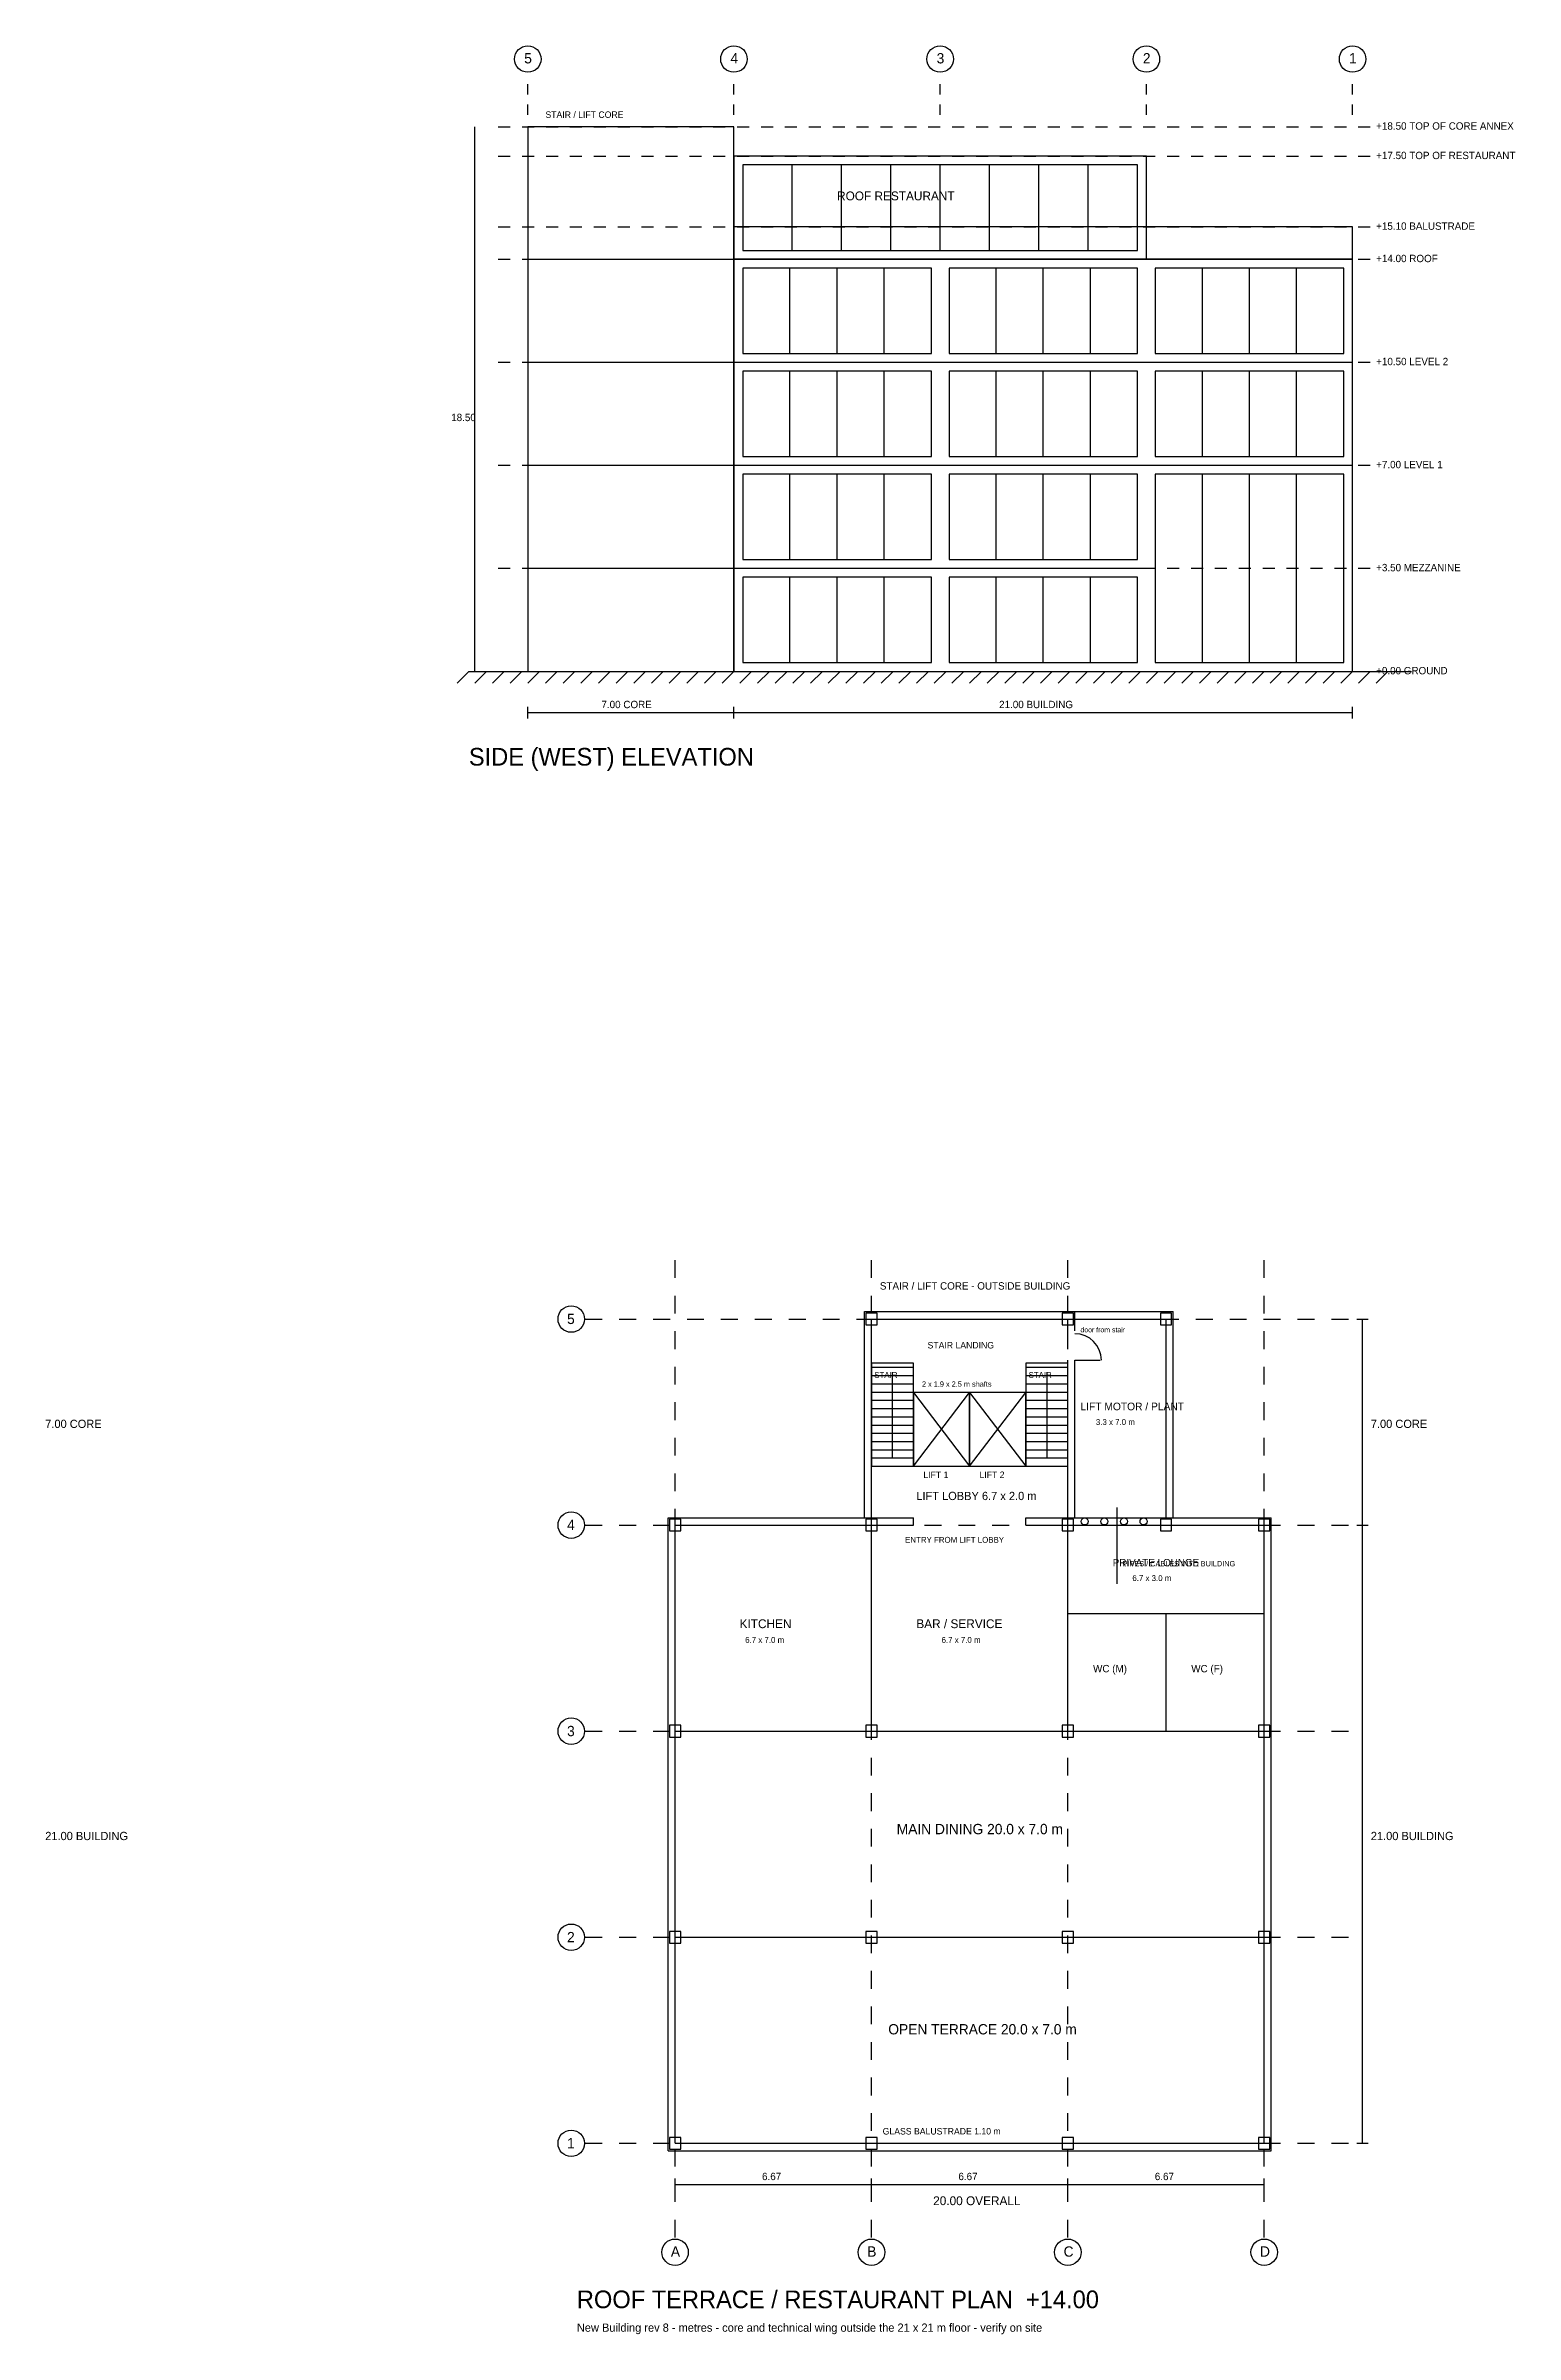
# Model space of a CAD drawing. Header units: metres. Extents: x -4 to 467, y -58 to 89.
# Drawn here: x 113.6 to 163.5, y -6.5 to 71.2 of the extents above; entities that cross this region are included whole.
import ezdxf

# ---------------------------------------------------------------- set-up
doc = ezdxf.new("R2010")
doc.units = ezdxf.units.M
for name, color, linetype in [('BEYOND', 8, 'CONTINUOUS'), ('COLUMNS', 7, 'CONTINUOUS'), ('CORE', 1, 'CONTINUOUS'), ('DIMS', 3, 'CONTINUOUS'), ('DOORS', 4, 'CONTINUOUS'), ('FURNITURE', 5, 'CONTINUOUS'), ('GLAZING', 4, 'CONTINUOUS'), ('GRID', 8, 'CONTINUOUS'), ('GROUND', 8, 'CONTINUOUS'), ('OUTLINE', 7, 'CONTINUOUS'), ('SERVICES', 6, 'CONTINUOUS'), ('SLAB', 7, 'CONTINUOUS'), ('TEXT', 7, 'CONTINUOUS'), ('TITLE', 2, 'CONTINUOUS'), ('WALLS', 7, 'CONTINUOUS')]:
    doc.layers.add(name, color=color, linetype=linetype)

msp = doc.modelspace()

# ---------------------------------------------------------------- linework, layer by layer
at = {"layer": 'BEYOND'}
for p, q in [((151, 67.5), (137, 67.5)), ((137, 67.5), (137, 64)), ((151, 64), (151, 67.5)), ((137, 64), (151, 64))]:
    msp.add_line(p, q, dxfattribs=at)
at = {"layer": 'COLUMNS'}
for p, q in [((141.8571, 28.2), (141.4762, 28.2)), ((141.4762, 28.2), (141.4762, 27.8)), ((141.8571, 27.8), (141.8571, 28.2)), ((148.5238, 28.2), (148.1429, 28.2)), ((148.1429, 28.2), (148.1429, 27.8)), ((148.5238, 27.8), (148.5238, 28.2)), ((151.8571, 28.2), (151.4762, 28.2)), ((151.4762, 28.2), (151.4762, 27.8)), ((151.8571, 27.8), (151.8571, 28.2)), ((141.4762, 27.8), (141.8571, 27.8)), ((148.1429, 27.8), (148.5238, 27.8)), ((151.4762, 27.8), (151.8571, 27.8)), ((135.1905, 21.2), (134.8095, 21.2)), ((134.8095, 21.2), (134.8095, 20.8)), ((135.1905, 20.8), (135.1905, 21.2)), ((141.8571, 21.2), (141.4762, 21.2)), ((141.4762, 21.2), (141.4762, 20.8)), ((141.8571, 20.8), (141.8571, 21.2)), ((148.5238, 21.2), (148.1429, 21.2)), ((148.1429, 21.2), (148.1429, 20.8)), ((148.5238, 20.8), (148.5238, 21.2)), ((151.8571, 21.2), (151.4762, 21.2)), ((151.4762, 21.2), (151.4762, 20.8)), ((151.8571, 20.8), (151.8571, 21.2)), ((155.1905, 21.2), (154.8095, 21.2)), ((154.8095, 21.2), (154.8095, 20.8)), ((155.1905, 20.8), (155.1905, 21.2)), ((134.8095, 20.8), (135.1905, 20.8)), ((141.4762, 20.8), (141.8571, 20.8)), ((148.1429, 20.8), (148.5238, 20.8)), ((151.4762, 20.8), (151.8571, 20.8)), ((154.8095, 20.8), (155.1905, 20.8)), ((135.1905, 14.2), (134.8095, 14.2)), ((134.8095, 14.2), (134.8095, 13.8)), ((135.1905, 13.8), (135.1905, 14.2)), ((141.8571, 14.2), (141.4762, 14.2)), ((141.4762, 14.2), (141.4762, 13.8)), ((141.8571, 13.8), (141.8571, 14.2)), ((148.5238, 14.2), (148.1429, 14.2)), ((148.1429, 14.2), (148.1429, 13.8)), ((148.5238, 13.8), (148.5238, 14.2)), ((155.1905, 14.2), (154.8095, 14.2)), ((154.8095, 14.2), (154.8095, 13.8)), ((155.1905, 13.8), (155.1905, 14.2)), ((134.8095, 13.8), (135.1905, 13.8)), ((141.4762, 13.8), (141.8571, 13.8)), ((148.1429, 13.8), (148.5238, 13.8)), ((154.8095, 13.8), (155.1905, 13.8)), ((135.1905, 7.2), (134.8095, 7.2)), ((134.8095, 7.2), (134.8095, 6.8)), ((135.1905, 6.8), (135.1905, 7.2)), ((141.8571, 7.2), (141.4762, 7.2)), ((141.4762, 7.2), (141.4762, 6.8)), ((141.8571, 6.8), (141.8571, 7.2)), ((148.5238, 7.2), (148.1429, 7.2)), ((148.1429, 7.2), (148.1429, 6.8)), ((148.5238, 6.8), (148.5238, 7.2)), ((155.1905, 7.2), (154.8095, 7.2)), ((154.8095, 7.2), (154.8095, 6.8)), ((155.1905, 6.8), (155.1905, 7.2)), ((134.8095, 6.8), (135.1905, 6.8)), ((141.4762, 6.8), (141.8571, 6.8)), ((148.1429, 6.8), (148.5238, 6.8)), ((154.8095, 6.8), (155.1905, 6.8)), ((135.1905, 0.2), (134.8095, 0.2)), ((134.8095, 0.2), (134.8095, -0.2)), ((135.1905, -0.2), (135.1905, 0.2)), ((141.8571, 0.2), (141.4762, 0.2)), ((141.4762, 0.2), (141.4762, -0.2)), ((141.8571, -0.2), (141.8571, 0.2)), ((148.5238, 0.2), (148.1429, 0.2)), ((148.1429, 0.2), (148.1429, -0.2)), ((148.5238, -0.2), (148.5238, 0.2)), ((155.1905, 0.2), (154.8095, 0.2)), ((154.8095, 0.2), (154.8095, -0.2)), ((155.1905, -0.2), (155.1905, 0.2)), ((134.8095, -0.2), (135.1905, -0.2)), ((141.4762, -0.2), (141.8571, -0.2)), ((148.1429, -0.2), (148.5238, -0.2)), ((154.8095, -0.2), (155.1905, -0.2))]:
    msp.add_line(p, q, dxfattribs=at)
at = {"layer": 'CORE'}
for p, q in [((137, 68.5), (130, 68.5)), ((130, 68.5), (130, 50)), ((137, 50), (137, 68.5)), ((130, 64), (137, 64)), ((130, 60.5), (137, 60.5)), ((130, 57), (137, 57)), ((130, 53.5), (137, 53.5)), ((130, 50), (137, 50)), ((141.4286, 21.25), (141.4286, 28.25)), ((141.4286, 28.25), (148.5714, 28.25)), ((141.6667, 21.25), (141.6667, 28)), ((141.6667, 28), (148.3333, 28)), ((148.3333, 27.6), (148.3333, 28)), ((148.3333, 28), (151.6667, 28)), ((148.5714, 27.6), (148.5714, 28.25)), ((148.5714, 28.25), (151.9048, 28.25)), ((151.6667, 21.25), (151.6667, 28)), ((151.9048, 21.25), (151.9048, 28.25)), ((143.0952, 26.5), (141.6667, 26.5)), ((141.6667, 26.5), (141.6667, 23)), ((143.0952, 23), (143.0952, 26.5)), ((148.3333, 26.5), (146.9048, 26.5)), ((146.9048, 26.5), (146.9048, 23)), ((148.3333, 21.25), (148.3333, 26.6)), ((148.3333, 23), (148.3333, 26.5)), ((148.5714, 21.25), (148.5714, 26.6)), ((141.6667, 26.36), (143.0952, 26.36)), ((141.6667, 26.08), (143.0952, 26.08)), ((141.6667, 25.8), (143.0952, 25.8)), ((142.381, 23.3), (142.381, 26.2)), ((146.9048, 26.36), (148.3333, 26.36)), ((146.9048, 26.08), (148.3333, 26.08)), ((146.9048, 25.8), (148.3333, 25.8)), ((147.619, 26.2), (147.619, 23.3)), ((141.6667, 25.52), (143.0952, 25.52)), ((141.6667, 25.24), (143.0952, 25.24)), ((141.6667, 24.96), (143.0952, 24.96)), ((145, 25.5), (143.0952, 25.5)), ((143.0952, 25.5), (143.0952, 23)), ((143.0952, 23), (145, 25.5)), ((143.0952, 25.5), (145, 23)), ((145, 23), (145, 25.5)), ((146.9048, 25.5), (145, 25.5)), ((145, 25.5), (145, 23)), ((145, 23), (146.9048, 25.5)), ((145, 25.5), (146.9048, 23)), ((146.9048, 25.52), (148.3333, 25.52)), ((146.9048, 23), (146.9048, 25.5)), ((146.9048, 25.24), (148.3333, 25.24)), ((146.9048, 24.96), (148.3333, 24.96)), ((141.6667, 24.68), (143.0952, 24.68)), ((141.6667, 24.4), (143.0952, 24.4)), ((141.6667, 24.12), (143.0952, 24.12)), ((146.9048, 24.68), (148.3333, 24.68)), ((146.9048, 24.4), (148.3333, 24.4)), ((146.9048, 24.12), (148.3333, 24.12)), ((141.6667, 23.84), (143.0952, 23.84)), ((141.6667, 23.56), (143.0952, 23.56)), ((146.9048, 23.84), (148.3333, 23.84)), ((146.9048, 23.56), (148.3333, 23.56)), ((141.6667, 23.28), (143.0952, 23.28)), ((141.6667, 23), (143.0952, 23)), ((141.6667, 23), (143.0952, 23)), ((143.0952, 23), (145, 23)), ((145, 23), (146.9048, 23)), ((146.9048, 23.28), (148.3333, 23.28)), ((146.9048, 23), (148.3333, 23)), ((146.9048, 23), (148.3333, 23))]:
    msp.add_line(p, q, dxfattribs=at)
at = {"layer": 'DIMS'}
for p, q in [((128.2, 50), (128.2, 68.5)), ((129, 68.5), (129.4055, 68.5)), ((129.811, 68.5), (130.2164, 68.5)), ((130.6219, 68.5), (131.0274, 68.5)), ((131.4329, 68.5), (131.8384, 68.5)), ((132.2438, 68.5), (132.6493, 68.5)), ((133.0548, 68.5), (133.4603, 68.5)), ((133.8658, 68.5), (134.2712, 68.5)), ((134.6767, 68.5), (135.0822, 68.5)), ((135.4877, 68.5), (135.8932, 68.5)), ((136.2986, 68.5), (136.7041, 68.5)), ((137.1096, 68.5), (137.5151, 68.5)), ((137.9205, 68.5), (138.326, 68.5)), ((138.7315, 68.5), (139.137, 68.5)), ((139.5425, 68.5), (139.9479, 68.5)), ((140.3534, 68.5), (140.7589, 68.5)), ((141.1644, 68.5), (141.5699, 68.5)), ((141.9753, 68.5), (142.3808, 68.5)), ((142.7863, 68.5), (143.1918, 68.5)), ((143.5973, 68.5), (144.0027, 68.5)), ((144.4082, 68.5), (144.8137, 68.5)), ((145.2192, 68.5), (145.6247, 68.5)), ((146.0301, 68.5), (146.4356, 68.5)), ((146.8411, 68.5), (147.2466, 68.5)), ((147.6521, 68.5), (148.0575, 68.5)), ((148.463, 68.5), (148.8685, 68.5)), ((149.274, 68.5), (149.6795, 68.5)), ((150.0849, 68.5), (150.4904, 68.5)), ((150.8959, 68.5), (151.3014, 68.5)), ((151.7068, 68.5), (152.1123, 68.5)), ((152.5178, 68.5), (152.9233, 68.5)), ((153.3288, 68.5), (153.7342, 68.5)), ((154.1397, 68.5), (154.5452, 68.5)), ((154.9507, 68.5), (155.3562, 68.5)), ((155.7616, 68.5), (156.1671, 68.5)), ((156.5726, 68.5), (156.9781, 68.5)), ((157.3836, 68.5), (157.789, 68.5)), ((158.1945, 68.5), (158.6, 68.5)), ((129, 67.5), (129.4055, 67.5)), ((129.811, 67.5), (130.2164, 67.5)), ((130.6219, 67.5), (131.0274, 67.5)), ((131.4329, 67.5), (131.8384, 67.5)), ((132.2438, 67.5), (132.6493, 67.5)), ((133.0548, 67.5), (133.4603, 67.5)), ((133.8658, 67.5), (134.2712, 67.5)), ((134.6767, 67.5), (135.0822, 67.5)), ((135.4877, 67.5), (135.8932, 67.5)), ((136.2986, 67.5), (136.7041, 67.5)), ((137.1096, 67.5), (137.5151, 67.5)), ((137.9205, 67.5), (138.326, 67.5)), ((138.7315, 67.5), (139.137, 67.5)), ((139.5425, 67.5), (139.9479, 67.5)), ((140.3534, 67.5), (140.7589, 67.5)), ((141.1644, 67.5), (141.5699, 67.5)), ((141.9753, 67.5), (142.3808, 67.5)), ((142.7863, 67.5), (143.1918, 67.5)), ((143.5973, 67.5), (144.0027, 67.5)), ((144.4082, 67.5), (144.8137, 67.5)), ((145.2192, 67.5), (145.6247, 67.5)), ((146.0301, 67.5), (146.4356, 67.5)), ((146.8411, 67.5), (147.2466, 67.5)), ((147.6521, 67.5), (148.0575, 67.5)), ((148.463, 67.5), (148.8685, 67.5)), ((149.274, 67.5), (149.6795, 67.5)), ((150.0849, 67.5), (150.4904, 67.5)), ((150.8959, 67.5), (151.3014, 67.5)), ((151.7068, 67.5), (152.1123, 67.5)), ((152.5178, 67.5), (152.9233, 67.5)), ((153.3288, 67.5), (153.7342, 67.5)), ((154.1397, 67.5), (154.5452, 67.5)), ((154.9507, 67.5), (155.3562, 67.5)), ((155.7616, 67.5), (156.1671, 67.5)), ((156.5726, 67.5), (156.9781, 67.5)), ((157.3836, 67.5), (157.789, 67.5)), ((158.1945, 67.5), (158.6, 67.5)), ((129, 65.1), (129.4055, 65.1)), ((129.811, 65.1), (130.2164, 65.1)), ((130.6219, 65.1), (131.0274, 65.1)), ((131.4329, 65.1), (131.8384, 65.1)), ((132.2438, 65.1), (132.6493, 65.1)), ((133.0548, 65.1), (133.4603, 65.1)), ((133.8658, 65.1), (134.2712, 65.1)), ((134.6767, 65.1), (135.0822, 65.1)), ((135.4877, 65.1), (135.8932, 65.1)), ((136.2986, 65.1), (136.7041, 65.1)), ((137.1096, 65.1), (137.5151, 65.1)), ((137.9205, 65.1), (138.326, 65.1)), ((138.7315, 65.1), (139.137, 65.1)), ((139.5425, 65.1), (139.9479, 65.1)), ((140.3534, 65.1), (140.7589, 65.1)), ((141.1644, 65.1), (141.5699, 65.1)), ((141.9753, 65.1), (142.3808, 65.1)), ((142.7863, 65.1), (143.1918, 65.1)), ((143.5973, 65.1), (144.0027, 65.1)), ((144.4082, 65.1), (144.8137, 65.1)), ((145.2192, 65.1), (145.6247, 65.1)), ((146.0301, 65.1), (146.4356, 65.1)), ((146.8411, 65.1), (147.2466, 65.1)), ((147.6521, 65.1), (148.0575, 65.1)), ((148.463, 65.1), (148.8685, 65.1)), ((149.274, 65.1), (149.6795, 65.1)), ((150.0849, 65.1), (150.4904, 65.1)), ((150.8959, 65.1), (151.3014, 65.1)), ((151.7068, 65.1), (152.1123, 65.1)), ((152.5178, 65.1), (152.9233, 65.1)), ((153.3288, 65.1), (153.7342, 65.1)), ((154.1397, 65.1), (154.5452, 65.1)), ((154.9507, 65.1), (155.3562, 65.1)), ((155.7616, 65.1), (156.1671, 65.1)), ((156.5726, 65.1), (156.9781, 65.1)), ((157.3836, 65.1), (157.789, 65.1)), ((158.1945, 65.1), (158.6, 65.1)), ((129, 64), (129.4055, 64)), ((129.811, 64), (130.2164, 64)), ((130.6219, 64), (131.0274, 64)), ((131.4329, 64), (131.8384, 64)), ((132.2438, 64), (132.6493, 64)), ((133.0548, 64), (133.4603, 64)), ((133.8658, 64), (134.2712, 64)), ((134.6767, 64), (135.0822, 64)), ((135.4877, 64), (135.8932, 64)), ((136.2986, 64), (136.7041, 64)), ((137.1096, 64), (137.5151, 64)), ((137.9205, 64), (138.326, 64)), ((138.7315, 64), (139.137, 64)), ((139.5425, 64), (139.9479, 64)), ((140.3534, 64), (140.7589, 64)), ((141.1644, 64), (141.5699, 64)), ((141.9753, 64), (142.3808, 64)), ((142.7863, 64), (143.1918, 64)), ((143.5973, 64), (144.0027, 64)), ((144.4082, 64), (144.8137, 64)), ((145.2192, 64), (145.6247, 64)), ((146.0301, 64), (146.4356, 64)), ((146.8411, 64), (147.2466, 64)), ((147.6521, 64), (148.0575, 64)), ((148.463, 64), (148.8685, 64)), ((149.274, 64), (149.6795, 64)), ((150.0849, 64), (150.4904, 64)), ((150.8959, 64), (151.3014, 64)), ((151.7068, 64), (152.1123, 64)), ((152.5178, 64), (152.9233, 64)), ((153.3288, 64), (153.7342, 64)), ((154.1397, 64), (154.5452, 64)), ((154.9507, 64), (155.3562, 64)), ((155.7616, 64), (156.1671, 64)), ((156.5726, 64), (156.9781, 64)), ((157.3836, 64), (157.789, 64)), ((158.1945, 64), (158.6, 64)), ((129, 60.5), (129.4055, 60.5)), ((129.811, 60.5), (130.2164, 60.5)), ((130.6219, 60.5), (131.0274, 60.5)), ((131.4329, 60.5), (131.8384, 60.5)), ((132.2438, 60.5), (132.6493, 60.5)), ((133.0548, 60.5), (133.4603, 60.5)), ((133.8658, 60.5), (134.2712, 60.5)), ((134.6767, 60.5), (135.0822, 60.5)), ((135.4877, 60.5), (135.8932, 60.5)), ((136.2986, 60.5), (136.7041, 60.5)), ((137.1096, 60.5), (137.5151, 60.5)), ((137.9205, 60.5), (138.326, 60.5)), ((138.7315, 60.5), (139.137, 60.5)), ((139.5425, 60.5), (139.9479, 60.5)), ((140.3534, 60.5), (140.7589, 60.5)), ((141.1644, 60.5), (141.5699, 60.5)), ((141.9753, 60.5), (142.3808, 60.5)), ((142.7863, 60.5), (143.1918, 60.5)), ((143.5973, 60.5), (144.0027, 60.5)), ((144.4082, 60.5), (144.8137, 60.5)), ((145.2192, 60.5), (145.6247, 60.5)), ((146.0301, 60.5), (146.4356, 60.5)), ((146.8411, 60.5), (147.2466, 60.5)), ((147.6521, 60.5), (148.0575, 60.5)), ((148.463, 60.5), (148.8685, 60.5)), ((149.274, 60.5), (149.6795, 60.5)), ((150.0849, 60.5), (150.4904, 60.5)), ((150.8959, 60.5), (151.3014, 60.5)), ((151.7068, 60.5), (152.1123, 60.5)), ((152.5178, 60.5), (152.9233, 60.5)), ((153.3288, 60.5), (153.7342, 60.5)), ((154.1397, 60.5), (154.5452, 60.5)), ((154.9507, 60.5), (155.3562, 60.5)), ((155.7616, 60.5), (156.1671, 60.5)), ((156.5726, 60.5), (156.9781, 60.5)), ((157.3836, 60.5), (157.789, 60.5)), ((158.1945, 60.5), (158.6, 60.5)), ((129, 57), (129.4055, 57)), ((129.811, 57), (130.2164, 57)), ((130.6219, 57), (131.0274, 57)), ((131.4329, 57), (131.8384, 57)), ((132.2438, 57), (132.6493, 57)), ((133.0548, 57), (133.4603, 57)), ((133.8658, 57), (134.2712, 57)), ((134.6767, 57), (135.0822, 57)), ((135.4877, 57), (135.8932, 57)), ((136.2986, 57), (136.7041, 57)), ((137.1096, 57), (137.5151, 57)), ((137.9205, 57), (138.326, 57)), ((138.7315, 57), (139.137, 57)), ((139.5425, 57), (139.9479, 57)), ((140.3534, 57), (140.7589, 57)), ((141.1644, 57), (141.5699, 57)), ((141.9753, 57), (142.3808, 57)), ((142.7863, 57), (143.1918, 57)), ((143.5973, 57), (144.0027, 57)), ((144.4082, 57), (144.8137, 57)), ((145.2192, 57), (145.6247, 57)), ((146.0301, 57), (146.4356, 57)), ((146.8411, 57), (147.2466, 57)), ((147.6521, 57), (148.0575, 57)), ((148.463, 57), (148.8685, 57)), ((149.274, 57), (149.6795, 57)), ((150.0849, 57), (150.4904, 57)), ((150.8959, 57), (151.3014, 57)), ((151.7068, 57), (152.1123, 57)), ((152.5178, 57), (152.9233, 57)), ((153.3288, 57), (153.7342, 57)), ((154.1397, 57), (154.5452, 57)), ((154.9507, 57), (155.3562, 57)), ((155.7616, 57), (156.1671, 57)), ((156.5726, 57), (156.9781, 57)), ((157.3836, 57), (157.789, 57)), ((158.1945, 57), (158.6, 57)), ((129, 53.5), (129.4055, 53.5)), ((129.811, 53.5), (130.2164, 53.5)), ((130.6219, 53.5), (131.0274, 53.5)), ((131.4329, 53.5), (131.8384, 53.5)), ((132.2438, 53.5), (132.6493, 53.5)), ((133.0548, 53.5), (133.4603, 53.5)), ((133.8658, 53.5), (134.2712, 53.5)), ((134.6767, 53.5), (135.0822, 53.5)), ((135.4877, 53.5), (135.8932, 53.5)), ((136.2986, 53.5), (136.7041, 53.5)), ((137.1096, 53.5), (137.5151, 53.5)), ((137.9205, 53.5), (138.326, 53.5)), ((138.7315, 53.5), (139.137, 53.5)), ((139.5425, 53.5), (139.9479, 53.5)), ((140.3534, 53.5), (140.7589, 53.5)), ((141.1644, 53.5), (141.5699, 53.5)), ((141.9753, 53.5), (142.3808, 53.5)), ((142.7863, 53.5), (143.1918, 53.5)), ((143.5973, 53.5), (144.0027, 53.5)), ((144.4082, 53.5), (144.8137, 53.5)), ((145.2192, 53.5), (145.6247, 53.5)), ((146.0301, 53.5), (146.4356, 53.5)), ((146.8411, 53.5), (147.2466, 53.5)), ((147.6521, 53.5), (148.0575, 53.5)), ((148.463, 53.5), (148.8685, 53.5)), ((149.274, 53.5), (149.6795, 53.5)), ((150.0849, 53.5), (150.4904, 53.5)), ((150.8959, 53.5), (151.3014, 53.5)), ((151.7068, 53.5), (152.1123, 53.5)), ((152.5178, 53.5), (152.9233, 53.5)), ((153.3288, 53.5), (153.7342, 53.5)), ((154.1397, 53.5), (154.5452, 53.5)), ((154.9507, 53.5), (155.3562, 53.5)), ((155.7616, 53.5), (156.1671, 53.5)), ((156.5726, 53.5), (156.9781, 53.5)), ((157.3836, 53.5), (157.789, 53.5)), ((158.1945, 53.5), (158.6, 53.5)), ((129, 50), (129.4055, 50)), ((129.811, 50), (130.2164, 50)), ((130.6219, 50), (131.0274, 50)), ((131.4329, 50), (131.8384, 50)), ((132.2438, 50), (132.6493, 50)), ((133.0548, 50), (133.4603, 50)), ((133.8658, 50), (134.2712, 50)), ((134.6767, 50), (135.0822, 50)), ((135.4877, 50), (135.8932, 50)), ((136.2986, 50), (136.7041, 50)), ((137.1096, 50), (137.5151, 50)), ((137.9205, 50), (138.326, 50)), ((138.7315, 50), (139.137, 50)), ((139.5425, 50), (139.9479, 50)), ((140.3534, 50), (140.7589, 50)), ((141.1644, 50), (141.5699, 50)), ((141.9753, 50), (142.3808, 50)), ((142.7863, 50), (143.1918, 50)), ((143.5973, 50), (144.0027, 50)), ((144.4082, 50), (144.8137, 50)), ((145.2192, 50), (145.6247, 50)), ((146.0301, 50), (146.4356, 50)), ((146.8411, 50), (147.2466, 50)), ((147.6521, 50), (148.0575, 50)), ((148.463, 50), (148.8685, 50)), ((149.274, 50), (149.6795, 50)), ((150.0849, 50), (150.4904, 50)), ((150.8959, 50), (151.3014, 50)), ((151.7068, 50), (152.1123, 50)), ((152.5178, 50), (152.9233, 50)), ((153.3288, 50), (153.7342, 50)), ((154.1397, 50), (154.5452, 50)), ((154.9507, 50), (155.3562, 50)), ((155.7616, 50), (156.1671, 50)), ((156.5726, 50), (156.9781, 50)), ((157.3836, 50), (157.789, 50)), ((158.1945, 50), (158.6, 50)), ((130, 48.4), (130, 48.8)), ((130, 48.6), (158, 48.6)), ((137, 48.4), (137, 48.8)), ((158, 48.4), (158, 48.8)), ((158.1429, 28), (158.5238, 28)), ((158.3333, 0), (158.3333, 28)), ((158.1429, 21), (158.5238, 21)), ((158.1429, 0), (158.5238, 0)), ((135, -1.6), (135, -1.2)), ((135, -1.4), (155, -1.4)), ((141.6667, -1.6), (141.6667, -1.2)), ((148.3333, -1.6), (148.3333, -1.2)), ((155, -1.6), (155, -1.2))]:
    msp.add_line(p, q, dxfattribs=at)
at = {"layer": 'DOORS'}
msp.add_line((148.5714, 26.6), (149.4286, 26.6), dxfattribs=at)
msp.add_arc((148.5714, 26.6), 0.9, 0, 90, dxfattribs=at)
at = {"layer": 'FURNITURE'}
for p, q in [((141.6667, 14), (141.6667, 21)), ((148.3333, 14), (148.3333, 21)), ((148.3333, 18), (155, 18)), ((151.6667, 14), (151.6667, 18)), ((135, 14), (155, 14)), ((135, 7), (155, 7))]:
    msp.add_line(p, q, dxfattribs=at)
at = {"layer": 'GLAZING'}
for p, q in [((150.7, 67.2), (137.3, 67.2)), ((137.3, 67.2), (137.3, 64.3)), ((138.975, 64.3), (138.975, 67.2)), ((140.65, 64.3), (140.65, 67.2)), ((142.325, 64.3), (142.325, 67.2)), ((144, 64.3), (144, 67.2)), ((145.675, 64.3), (145.675, 67.2)), ((147.35, 64.3), (147.35, 67.2)), ((149.025, 64.3), (149.025, 67.2)), ((150.7, 64.3), (150.7, 67.2)), ((137.3, 64.3), (150.7, 64.3)), ((143.7, 63.7), (137.3, 63.7)), ((137.3, 63.7), (137.3, 60.8)), ((138.9, 60.8), (138.9, 63.7)), ((140.5, 60.8), (140.5, 63.7)), ((142.1, 60.8), (142.1, 63.7)), ((143.7, 60.8), (143.7, 63.7)), ((150.7, 63.7), (144.3, 63.7)), ((144.3, 63.7), (144.3, 60.8)), ((145.9, 60.8), (145.9, 63.7)), ((147.5, 60.8), (147.5, 63.7)), ((149.1, 60.8), (149.1, 63.7)), ((150.7, 60.8), (150.7, 63.7)), ((157.7, 63.7), (151.3, 63.7)), ((151.3, 63.7), (151.3, 60.8)), ((152.9, 60.8), (152.9, 63.7)), ((154.5, 60.8), (154.5, 63.7)), ((156.1, 60.8), (156.1, 63.7)), ((157.7, 60.8), (157.7, 63.7)), ((137.3, 60.8), (143.7, 60.8)), ((144.3, 60.8), (150.7, 60.8)), ((151.3, 60.8), (157.7, 60.8)), ((143.7, 60.2), (137.3, 60.2)), ((137.3, 60.2), (137.3, 57.3)), ((138.9, 57.3), (138.9, 60.2)), ((140.5, 57.3), (140.5, 60.2)), ((142.1, 57.3), (142.1, 60.2)), ((143.7, 57.3), (143.7, 60.2)), ((150.7, 60.2), (144.3, 60.2)), ((144.3, 60.2), (144.3, 57.3)), ((145.9, 57.3), (145.9, 60.2)), ((147.5, 57.3), (147.5, 60.2)), ((149.1, 57.3), (149.1, 60.2)), ((150.7, 57.3), (150.7, 60.2)), ((157.7, 60.2), (151.3, 60.2)), ((151.3, 60.2), (151.3, 57.3)), ((152.9, 57.3), (152.9, 60.2)), ((154.5, 57.3), (154.5, 60.2)), ((156.1, 57.3), (156.1, 60.2)), ((157.7, 57.3), (157.7, 60.2)), ((137.3, 57.3), (143.7, 57.3)), ((144.3, 57.3), (150.7, 57.3)), ((151.3, 57.3), (157.7, 57.3)), ((143.7, 56.7), (137.3, 56.7)), ((137.3, 56.7), (137.3, 53.8)), ((138.9, 53.8), (138.9, 56.7)), ((140.5, 53.8), (140.5, 56.7)), ((142.1, 53.8), (142.1, 56.7)), ((143.7, 53.8), (143.7, 56.7)), ((150.7, 56.7), (144.3, 56.7)), ((144.3, 56.7), (144.3, 53.8)), ((145.9, 53.8), (145.9, 56.7)), ((147.5, 53.8), (147.5, 56.7)), ((149.1, 53.8), (149.1, 56.7)), ((150.7, 53.8), (150.7, 56.7)), ((157.7, 56.7), (151.3, 56.7)), ((151.3, 56.7), (151.3, 50.3)), ((152.9, 50.3), (152.9, 56.7)), ((154.5, 50.3), (154.5, 56.7)), ((156.1, 50.3), (156.1, 56.7)), ((157.7, 50.3), (157.7, 56.7)), ((137.3, 53.8), (143.7, 53.8)), ((144.3, 53.8), (150.7, 53.8)), ((143.7, 53.2), (137.3, 53.2)), ((137.3, 53.2), (137.3, 50.3)), ((138.9, 50.3), (138.9, 53.2)), ((140.5, 50.3), (140.5, 53.2)), ((142.1, 50.3), (142.1, 53.2)), ((143.7, 50.3), (143.7, 53.2)), ((150.7, 53.2), (144.3, 53.2)), ((144.3, 53.2), (144.3, 50.3)), ((145.9, 50.3), (145.9, 53.2)), ((147.5, 50.3), (147.5, 53.2)), ((149.1, 50.3), (149.1, 53.2)), ((150.7, 50.3), (150.7, 53.2)), ((137.3, 50.3), (143.7, 50.3)), ((144.3, 50.3), (150.7, 50.3)), ((151.3, 50.3), (157.7, 50.3))]:
    msp.add_line(p, q, dxfattribs=at)
at = {"layer": 'GRID'}
for p, q in [((130, 69.6), (130, 69.95)), ((130, 68.9), (130, 69.25)), ((137, 69.6), (137, 69.95)), ((137, 68.9), (137, 69.25)), ((144, 69.6), (144, 69.95)), ((144, 68.9), (144, 69.25)), ((151, 69.6), (151, 69.95)), ((151, 68.9), (151, 69.25)), ((158, 69.6), (158, 69.95)), ((158, 68.9), (158, 69.25)), ((135, 29.3964), (135, 30)), ((141.6667, 29.3964), (141.6667, 30)), ((148.3333, 29.3964), (148.3333, 30)), ((155, 29.3964), (155, 30)), ((135, 28.1891), (135, 28.7927)), ((141.6667, 28.1891), (141.6667, 28.7927)), ((148.3333, 28.1891), (148.3333, 28.7927)), ((155, 28.1891), (155, 28.7927)), ((131.9524, 28), (132.528, 28)), ((133.1037, 28), (133.6794, 28)), ((134.255, 28), (134.8307, 28)), ((135.4063, 28), (135.982, 28)), ((136.5577, 28), (137.1333, 28)), ((137.709, 28), (138.2847, 28)), ((138.8603, 28), (139.436, 28)), ((140.0116, 28), (140.5873, 28)), ((141.163, 28), (141.7386, 28)), ((142.3143, 28), (142.8899, 28)), ((143.4656, 28), (144.0413, 28)), ((144.6169, 28), (145.1926, 28)), ((145.7683, 28), (146.3439, 28)), ((146.9196, 28), (147.4952, 28)), ((148.0709, 28), (148.6466, 28)), ((149.2222, 28), (149.7979, 28)), ((150.3735, 28), (150.9492, 28)), ((151.5249, 28), (152.1005, 28)), ((152.6762, 28), (153.2519, 28)), ((153.8275, 28), (154.4032, 28)), ((154.9788, 28), (155.5545, 28)), ((156.1302, 28), (156.7058, 28)), ((157.2815, 28), (157.8571, 28)), ((135, 26.9818), (135, 27.5855)), ((141.6667, 26.9818), (141.6667, 27.5855)), ((148.3333, 26.9818), (148.3333, 27.5855)), ((155, 26.9818), (155, 27.5855)), ((135, 25.7745), (135, 26.3782)), ((141.6667, 25.7745), (141.6667, 26.3782)), ((148.3333, 25.7745), (148.3333, 26.3782)), ((155, 25.7745), (155, 26.3782)), ((135, 24.5673), (135, 25.1709)), ((141.6667, 24.5673), (141.6667, 25.1709)), ((148.3333, 24.5673), (148.3333, 25.1709)), ((155, 24.5673), (155, 25.1709)), ((135, 23.36), (135, 23.9636)), ((141.6667, 23.36), (141.6667, 23.9636)), ((148.3333, 23.36), (148.3333, 23.9636)), ((155, 23.36), (155, 23.9636)), ((135, 22.1527), (135, 22.7564)), ((141.6667, 22.1527), (141.6667, 22.7564)), ((148.3333, 22.1527), (148.3333, 22.7564)), ((155, 22.1527), (155, 22.7564)), ((131.9524, 21), (132.528, 21)), ((133.1037, 21), (133.6794, 21)), ((134.255, 21), (134.8307, 21)), ((135, 20.9455), (135, 21.5491)), ((135.4063, 21), (135.982, 21)), ((136.5577, 21), (137.1333, 21)), ((137.709, 21), (138.2847, 21)), ((138.8603, 21), (139.436, 21)), ((140.0116, 21), (140.5873, 21)), ((141.163, 21), (141.7386, 21)), ((141.6667, 20.9455), (141.6667, 21.5491)), ((142.3143, 21), (142.8899, 21)), ((143.4656, 21), (144.0413, 21)), ((144.6169, 21), (145.1926, 21)), ((145.7683, 21), (146.3439, 21)), ((146.9196, 21), (147.4952, 21)), ((148.0709, 21), (148.6466, 21)), ((148.3333, 20.9455), (148.3333, 21.5491)), ((149.2222, 21), (149.7979, 21)), ((150.3735, 21), (150.9492, 21)), ((151.5249, 21), (152.1005, 21)), ((152.6762, 21), (153.2519, 21)), ((153.8275, 21), (154.4032, 21)), ((154.9788, 21), (155.5545, 21)), ((155, 20.9455), (155, 21.5491)), ((156.1302, 21), (156.7058, 21)), ((157.2815, 21), (157.8571, 21)), ((135, 19.7382), (135, 20.3418)), ((141.6667, 19.7382), (141.6667, 20.3418)), ((148.3333, 19.7382), (148.3333, 20.3418)), ((155, 19.7382), (155, 20.3418)), ((135, 18.5309), (135, 19.1345)), ((141.6667, 18.5309), (141.6667, 19.1345)), ((148.3333, 18.5309), (148.3333, 19.1345)), ((155, 18.5309), (155, 19.1345)), ((135, 17.3236), (135, 17.9273)), ((141.6667, 17.3236), (141.6667, 17.9273)), ((148.3333, 17.3236), (148.3333, 17.9273)), ((155, 17.3236), (155, 17.9273)), ((135, 16.1164), (135, 16.72)), ((141.6667, 16.1164), (141.6667, 16.72)), ((148.3333, 16.1164), (148.3333, 16.72)), ((155, 16.1164), (155, 16.72)), ((135, 14.9091), (135, 15.5127)), ((141.6667, 14.9091), (141.6667, 15.5127)), ((148.3333, 14.9091), (148.3333, 15.5127)), ((155, 14.9091), (155, 15.5127)), ((131.9524, 14), (132.528, 14)), ((133.1037, 14), (133.6794, 14)), ((134.255, 14), (134.8307, 14)), ((135, 13.7018), (135, 14.3055)), ((135.4063, 14), (135.982, 14)), ((136.5577, 14), (137.1333, 14)), ((137.709, 14), (138.2847, 14)), ((138.8603, 14), (139.436, 14)), ((140.0116, 14), (140.5873, 14)), ((141.163, 14), (141.7386, 14)), ((141.6667, 13.7018), (141.6667, 14.3055)), ((142.3143, 14), (142.8899, 14)), ((143.4656, 14), (144.0413, 14)), ((144.6169, 14), (145.1926, 14)), ((145.7683, 14), (146.3439, 14)), ((146.9196, 14), (147.4952, 14)), ((148.0709, 14), (148.6466, 14)), ((148.3333, 13.7018), (148.3333, 14.3055)), ((149.2222, 14), (149.7979, 14)), ((150.3735, 14), (150.9492, 14)), ((151.5249, 14), (152.1005, 14)), ((152.6762, 14), (153.2519, 14)), ((153.8275, 14), (154.4032, 14)), ((154.9788, 14), (155.5545, 14)), ((155, 13.7018), (155, 14.3055)), ((156.1302, 14), (156.7058, 14)), ((157.2815, 14), (157.8571, 14)), ((135, 12.4945), (135, 13.0982)), ((141.6667, 12.4945), (141.6667, 13.0982)), ((148.3333, 12.4945), (148.3333, 13.0982)), ((155, 12.4945), (155, 13.0982)), ((135, 11.2873), (135, 11.8909)), ((141.6667, 11.2873), (141.6667, 11.8909)), ((148.3333, 11.2873), (148.3333, 11.8909)), ((155, 11.2873), (155, 11.8909)), ((135, 10.08), (135, 10.6836)), ((141.6667, 10.08), (141.6667, 10.6836)), ((148.3333, 10.08), (148.3333, 10.6836)), ((155, 10.08), (155, 10.6836)), ((135, 8.8727), (135, 9.4764)), ((141.6667, 8.8727), (141.6667, 9.4764)), ((148.3333, 8.8727), (148.3333, 9.4764)), ((155, 8.8727), (155, 9.4764)), ((135, 7.6655), (135, 8.2691)), ((141.6667, 7.6655), (141.6667, 8.2691)), ((148.3333, 7.6655), (148.3333, 8.2691)), ((155, 7.6655), (155, 8.2691)), ((131.9524, 7), (132.528, 7)), ((133.1037, 7), (133.6794, 7)), ((134.255, 7), (134.8307, 7)), ((135, 6.4582), (135, 7.0618)), ((135.4063, 7), (135.982, 7)), ((136.5577, 7), (137.1333, 7)), ((137.709, 7), (138.2847, 7)), ((138.8603, 7), (139.436, 7)), ((140.0116, 7), (140.5873, 7)), ((141.163, 7), (141.7386, 7)), ((141.6667, 6.4582), (141.6667, 7.0618)), ((142.3143, 7), (142.8899, 7)), ((143.4656, 7), (144.0413, 7)), ((144.6169, 7), (145.1926, 7)), ((145.7683, 7), (146.3439, 7)), ((146.9196, 7), (147.4952, 7)), ((148.0709, 7), (148.6466, 7)), ((148.3333, 6.4582), (148.3333, 7.0618)), ((149.2222, 7), (149.7979, 7)), ((150.3735, 7), (150.9492, 7)), ((151.5249, 7), (152.1005, 7)), ((152.6762, 7), (153.2519, 7)), ((153.8275, 7), (154.4032, 7)), ((154.9788, 7), (155.5545, 7)), ((155, 6.4582), (155, 7.0618)), ((156.1302, 7), (156.7058, 7)), ((157.2815, 7), (157.8571, 7)), ((135, 5.2509), (135, 5.8545)), ((141.6667, 5.2509), (141.6667, 5.8545)), ((148.3333, 5.2509), (148.3333, 5.8545)), ((155, 5.2509), (155, 5.8545)), ((135, 4.0436), (135, 4.6473)), ((141.6667, 4.0436), (141.6667, 4.6473)), ((148.3333, 4.0436), (148.3333, 4.6473)), ((155, 4.0436), (155, 4.6473)), ((135, 2.8364), (135, 3.44)), ((141.6667, 2.8364), (141.6667, 3.44)), ((148.3333, 2.8364), (148.3333, 3.44)), ((155, 2.8364), (155, 3.44)), ((135, 1.6291), (135, 2.2327)), ((141.6667, 1.6291), (141.6667, 2.2327)), ((148.3333, 1.6291), (148.3333, 2.2327)), ((155, 1.6291), (155, 2.2327)), ((135, 0.4218), (135, 1.0255)), ((141.6667, 0.4218), (141.6667, 1.0255)), ((148.3333, 0.4218), (148.3333, 1.0255)), ((155, 0.4218), (155, 1.0255)), ((131.9524, 0), (132.528, 0)), ((133.1037, 0), (133.6794, 0)), ((134.255, 0), (134.8307, 0)), ((135.4063, 0), (135.982, 0)), ((136.5577, 0), (137.1333, 0)), ((137.709, 0), (138.2847, 0)), ((138.8603, 0), (139.436, 0)), ((140.0116, 0), (140.5873, 0)), ((141.163, 0), (141.7386, 0)), ((142.3143, 0), (142.8899, 0)), ((143.4656, 0), (144.0413, 0)), ((144.6169, 0), (145.1926, 0)), ((145.7683, 0), (146.3439, 0)), ((146.9196, 0), (147.4952, 0)), ((148.0709, 0), (148.6466, 0)), ((149.2222, 0), (149.7979, 0)), ((150.3735, 0), (150.9492, 0)), ((151.5249, 0), (152.1005, 0)), ((152.6762, 0), (153.2519, 0)), ((153.8275, 0), (154.4032, 0)), ((154.9788, 0), (155.5545, 0)), ((156.1302, 0), (156.7058, 0)), ((157.2815, 0), (157.8571, 0)), ((135, -0.7855), (135, -0.1818)), ((141.6667, -0.7855), (141.6667, -0.1818)), ((148.3333, -0.7855), (148.3333, -0.1818)), ((155, -0.7855), (155, -0.1818)), ((135, -1.9927), (135, -1.3891)), ((141.6667, -1.9927), (141.6667, -1.3891)), ((148.3333, -1.9927), (148.3333, -1.3891)), ((155, -1.9927), (155, -1.3891)), ((135, -3.2), (135, -2.5964)), ((141.6667, -3.2), (141.6667, -2.5964)), ((148.3333, -3.2), (148.3333, -2.5964)), ((155, -3.2), (155, -2.5964))]:
    msp.add_line(p, q, dxfattribs=at)
for centre in [(130, 70.8), (137, 70.8), (144, 70.8), (151, 70.8), (158, 70.8), (131.4762, 28), (131.4762, 21), (131.4762, 14), (131.4762, 7), (131.4762, 0), (135, -3.7), (141.6667, -3.7), (148.3333, -3.7), (155, -3.7)]:
    msp.add_circle(centre, 0.45, dxfattribs=at)
at = {"layer": 'GROUND'}
for p, q in [((128, 50), (127.6, 49.6)), ((128, 50), (160, 50)), ((128.6, 50), (128.2, 49.6)), ((129.2, 50), (128.8, 49.6)), ((129.8, 50), (129.4, 49.6)), ((130.4, 50), (130, 49.6)), ((131, 50), (130.6, 49.6)), ((131.6, 50), (131.2, 49.6)), ((132.2, 50), (131.8, 49.6)), ((132.8, 50), (132.4, 49.6)), ((133.4, 50), (133, 49.6)), ((134, 50), (133.6, 49.6)), ((134.6, 50), (134.2, 49.6)), ((135.2, 50), (134.8, 49.6)), ((135.8, 50), (135.4, 49.6)), ((136.4, 50), (136, 49.6)), ((137, 50), (136.6, 49.6)), ((137.6, 50), (137.2, 49.6)), ((138.2, 50), (137.8, 49.6)), ((138.8, 50), (138.4, 49.6)), ((139.4, 50), (139, 49.6)), ((140, 50), (139.6, 49.6)), ((140.6, 50), (140.2, 49.6)), ((141.2, 50), (140.8, 49.6)), ((141.8, 50), (141.4, 49.6)), ((142.4, 50), (142, 49.6)), ((143, 50), (142.6, 49.6)), ((143.6, 50), (143.2, 49.6)), ((144.2, 50), (143.8, 49.6)), ((144.8, 50), (144.4, 49.6)), ((145.4, 50), (145, 49.6)), ((146, 50), (145.6, 49.6)), ((146.6, 50), (146.2, 49.6)), ((147.2, 50), (146.8, 49.6)), ((147.8, 50), (147.4, 49.6)), ((148.4, 50), (148, 49.6)), ((149, 50), (148.6, 49.6)), ((149.6, 50), (149.2, 49.6)), ((150.2, 50), (149.8, 49.6)), ((150.8, 50), (150.4, 49.6)), ((151.4, 50), (151, 49.6)), ((152, 50), (151.6, 49.6)), ((152.6, 50), (152.2, 49.6)), ((153.2, 50), (152.8, 49.6)), ((153.8, 50), (153.4, 49.6)), ((154.4, 50), (154, 49.6)), ((155, 50), (154.6, 49.6)), ((155.6, 50), (155.2, 49.6)), ((156.2, 50), (155.8, 49.6)), ((156.8, 50), (156.4, 49.6)), ((157.4, 50), (157, 49.6)), ((158, 50), (157.6, 49.6)), ((158.6, 50), (158.2, 49.6)), ((159.2, 50), (158.8, 49.6))]:
    msp.add_line(p, q, dxfattribs=at)
at = {"layer": 'OUTLINE'}
for p, q in [((158, 65.1), (137, 65.1)), ((137, 65.1), (137, 64)), ((158, 64), (158, 65.1)), ((158, 64), (137, 64)), ((137, 64), (137, 50)), ((137, 64), (158, 64)), ((158, 50), (158, 64)), ((137, 50), (158, 50))]:
    msp.add_line(p, q, dxfattribs=at)
at = {"layer": 'SERVICES'}
msp.add_line((150, 21.6), (150, 19), dxfattribs=at)
for centre in [(148.9048, 21.125), (149.5714, 21.125), (150.2381, 21.125), (150.9048, 21.125)]:
    msp.add_circle(centre, 0.12, dxfattribs=at)
at = {"layer": 'SLAB'}
for p, q in [((137, 64), (158, 64)), ((137, 60.5), (158, 60.5)), ((137, 57), (158, 57)), ((137, 53.5), (151, 53.5))]:
    msp.add_line(p, q, dxfattribs=at)
at = {"layer": 'WALLS'}
for p, q in [((134.7619, -0.25), (134.7619, 21.25)), ((134.7619, 21.25), (141.6667, 21.25)), ((135, 21.25), (143.0952, 21.25)), ((135, 0), (135, 21)), ((135, 21), (143.0952, 21)), ((143.0952, 21), (143.0952, 21.25)), ((146.9048, 21.25), (155, 21.25)), ((146.9048, 21), (146.9048, 21.25)), ((146.9048, 21), (155, 21)), ((148.3333, 21.25), (155.2381, 21.25)), ((155, 0), (155, 21)), ((155.2381, -0.25), (155.2381, 21.25)), ((135, 0), (155, 0)), ((134.7619, -0.25), (135, -0.25)), ((135, -0.25), (155, -0.25)), ((155, -0.25), (155.2381, -0.25))]:
    msp.add_line(p, q, dxfattribs=at)

# ---------------------------------------------------------------- texts
at = {"layer": 'DIMS'}
for s, height, p in [('+18.50 TOP OF CORE ANNEX', 0.25, (158.8, 68.4)), ('+17.50 TOP OF RESTAURANT', 0.25, (158.8, 67.4)), ('+15.10 BALUSTRADE', 0.25, (158.8, 65)), ('+14.00 ROOF', 0.25, (158.8, 63.9)), ('+10.50 LEVEL 2', 0.25, (158.8, 60.4)), ('18.50', 0.25, (127.4, 58.5)), ('+7.00 LEVEL 1', 0.25, (158.8, 56.9)), ('+3.50 MEZZANINE', 0.25, (158.8, 53.4)), ('+0.00 GROUND', 0.25, (158.8, 49.9)), ('7.00 CORE', 0.25, (132.5, 48.75)), ('21.00 BUILDING', 0.25, (146, 48.75)), ('7.00 CORE', 0.28, (113.619, 24.3)), ('7.00 CORE', 0.28, (158.619, 24.3)), ('21.00 BUILDING', 0.28, (113.619, 10.3)), ('21.00 BUILDING', 0.28, (158.619, 10.3)), ('6.67', 0.25, (137.9524, -1.25)), ('6.67', 0.25, (144.619, -1.25)), ('6.67', 0.25, (151.2857, -1.25)), ('20.00 OVERALL', 0.3, (143.7619, -2.1))]:
    msp.add_text(s, height=height, dxfattribs=at).set_placement(p)
at = {"layer": 'GRID'}
for s, p in [('5', (129.88, 70.65)), ('4', (136.88, 70.65)), ('3', (143.88, 70.65)), ('2', (150.88, 70.65)), ('1', (157.88, 70.65)), ('5', (131.3333, 27.83)), ('4', (131.3333, 20.83)), ('3', (131.3333, 13.83)), ('2', (131.3333, 6.83)), ('1', (131.3333, -0.17)), ('A', (134.8571, -3.85)), ('B', (141.5238, -3.85)), ('C', (148.1905, -3.85)), ('D', (154.8571, -3.85))]:
    msp.add_text(s, height=0.35, dxfattribs=at).set_placement(p)
at = {"layer": 'SERVICES'}
msp.add_text('PIPES / CABLES INTO BUILDING', height=0.18, dxfattribs=at).set_placement((150.1905, 19.6))
at = {"layer": 'TEXT'}
for s, height, p in [('STAIR / LIFT CORE', 0.22, (130.6, 68.8)), ('ROOF RESTAURANT', 0.3, (140.5, 66)), ('STAIR / LIFT CORE - OUTSIDE BUILDING', 0.25, (141.9524, 29)), ('STAIR LANDING', 0.22, (143.5714, 27)), ('door from stair', 0.17, (148.7619, 27.55)), ('STAIR', 0.2, (141.7619, 26)), ('2 x 1.9 x 2.5 m shafts', 0.18, (143.381, 25.7)), ('STAIR', 0.2, (147, 26)), ('LIFT MOTOR / PLANT', 0.26, (148.7619, 24.9)), ('3.3 x 7.0 m', 0.2, (149.2857, 24.4)), ('LIFT 1', 0.22, (143.4286, 22.6)), ('LIFT 2', 0.22, (145.3333, 22.6)), ('LIFT LOBBY 6.7 x 2.0 m', 0.28, (143.1905, 21.85)), ('ENTRY FROM LIFT LOBBY', 0.2, (142.8095, 20.4)), ('PRIVATE LOUNGE', 0.25, (149.8571, 19.6)), ('6.7 x 3.0 m', 0.2, (150.5238, 19.1)), ('KITCHEN', 0.3, (137.1905, 17.5)), ('6.7 x 7.0 m', 0.2, (137.381, 17)), ('BAR / SERVICE', 0.3, (143.1905, 17.5)), ('6.7 x 7.0 m', 0.2, (144.0476, 17)), ('WC (M)', 0.25, (149.1905, 16)), ('WC (F)', 0.25, (152.5238, 16)), ('MAIN DINING 20.0 x 7.0 m', 0.35, (142.5238, 10.5)), ('OPEN TERRACE 20.0 x 7.0 m', 0.35, (142.2381, 3.7)), ('GLASS BALUSTRADE 1.10 m', 0.22, (142.0476, 0.3)), ('New Building rev 8 - metres - core and technical wing outside the 21 x 21 m floor - verify on site', 0.28, (131.6667, -6.4))]:
    msp.add_text(s, height=height, dxfattribs=at).set_placement(p)
at = {"layer": 'TITLE'}
for s, p in [('SIDE (WEST) ELEVATION', (128, 46.8)), ('ROOF TERRACE / RESTAURANT PLAN  +14.00', (131.6667, -5.6))]:
    msp.add_text(s, height=0.6, dxfattribs=at).set_placement(p)

doc.saveas('drawing.dxf')
